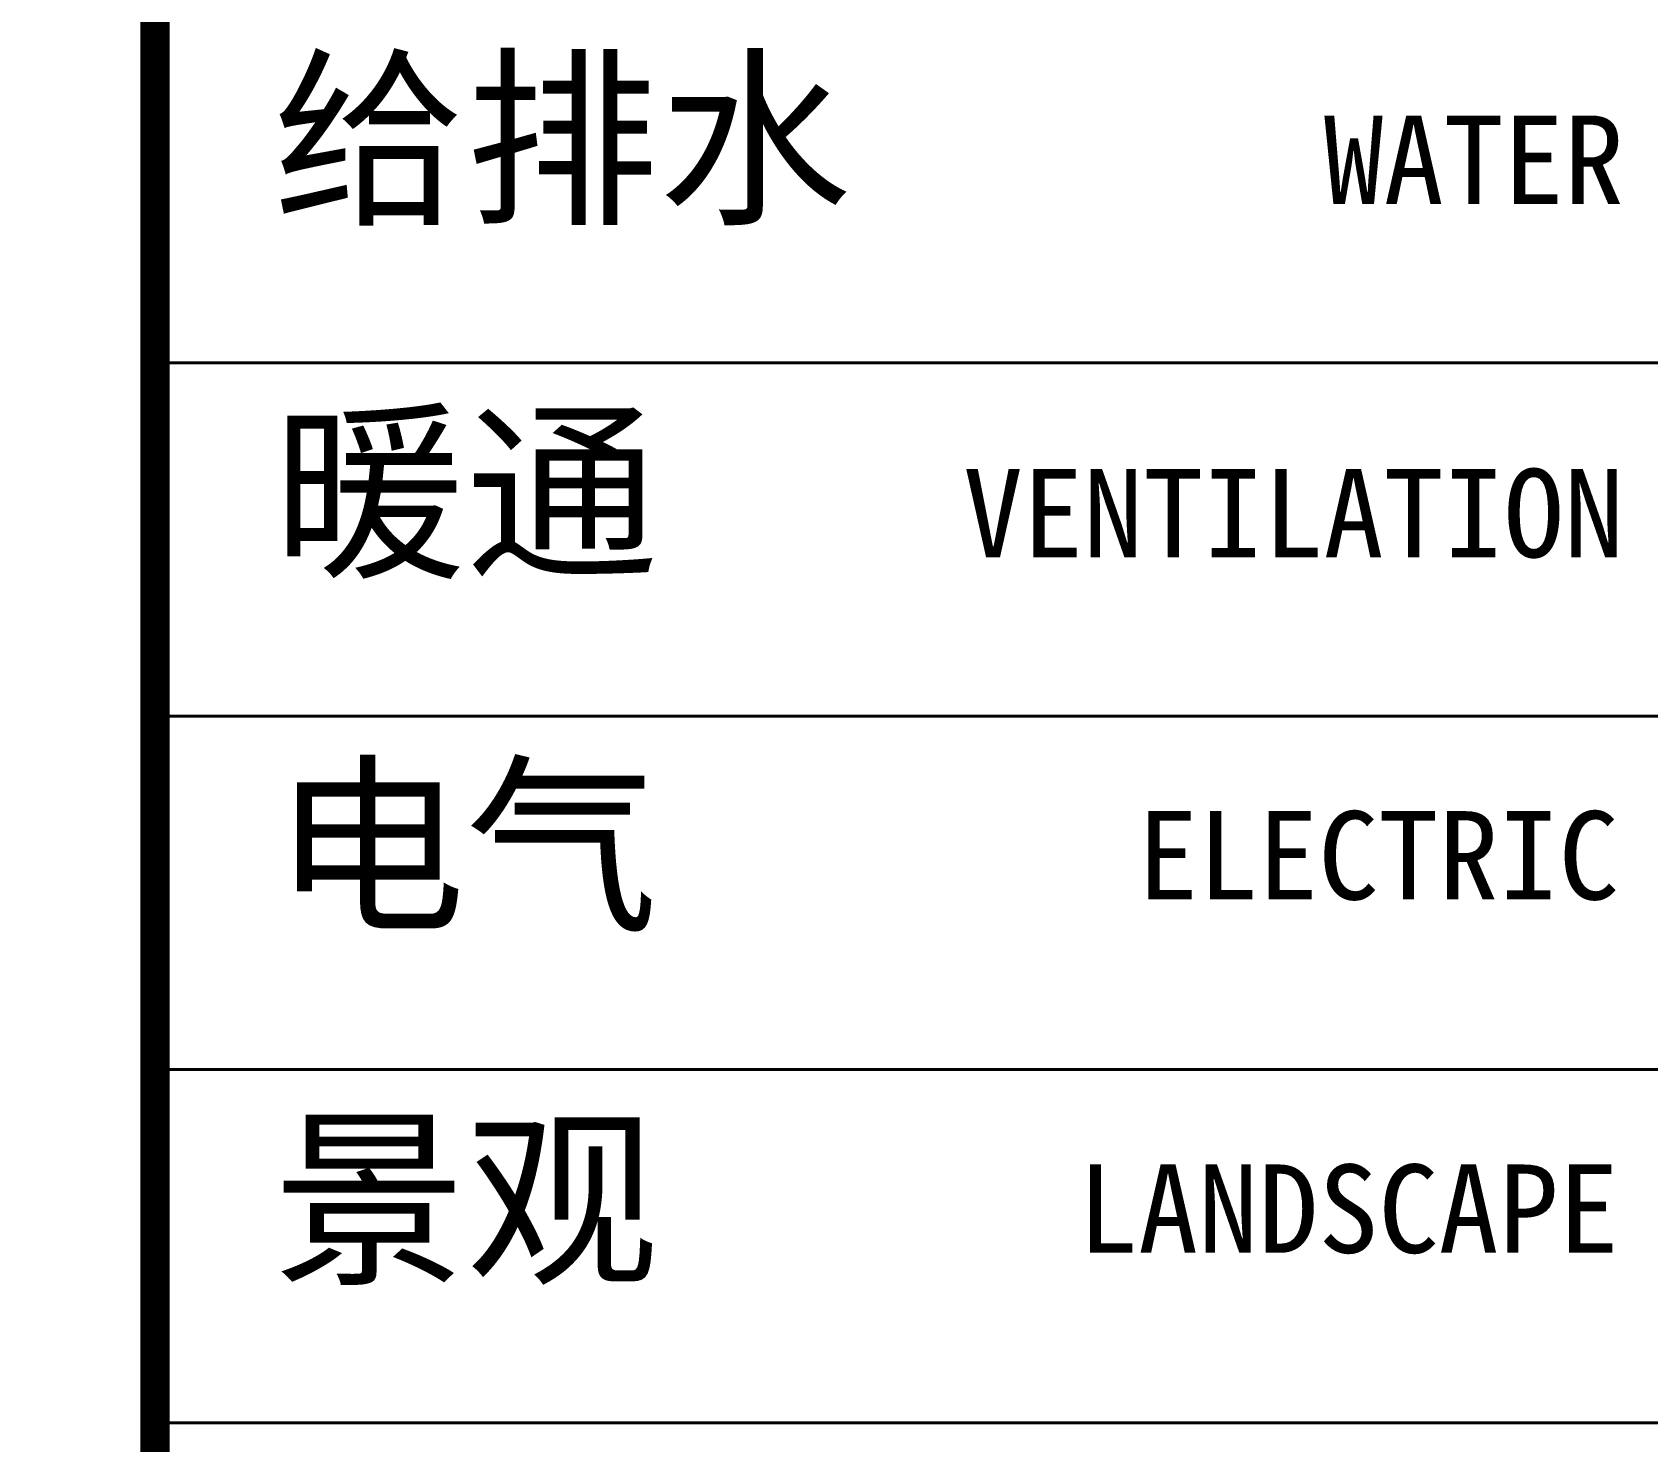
# Model space of a CAD drawing. Extents: x -292644 to 830497, y -12918 to 491457.
# Drawn here: x 169599 to 172342, y 277518 to 279911 of the extents above; entities that cross this region are included whole.
import ezdxf
from ezdxf.enums import TextEntityAlignment as Align
from ezdxf.xclip import XClip

# ---------------------------------------------------------------- set-up
doc = ezdxf.new("R2010")
doc.units = 0
doc.header["$LTSCALE"] = 1000
doc.header["$MEASUREMENT"] = 0
doc.linetypes.add('X-104 8#10#平面_t3$0$109-34 轴网$0$L1$0$$AUDIT_BAD_LTYPE1', pattern=[0])
doc.layers.get('0').update_dxf_attribs({"linetype": 'CONTINUOUS'})
doc.layers.get('Defpoints').update_dxf_attribs({"linetype": 'CONTINUOUS'})
doc.styles.add('图签信息$0$华文细黑', font='STXIHEI.TTF', dxfattribs={"height": 10})

# ---------------------------------------------------------------- blocks, each defined once
blk = doc.blocks.new('104-10 轴网')
at = {"layer": 'Defpoints'}
blk.add_lwpolyline([(104379.6, 45500), (178479.6, 45500), (178479.6, -11900), (104379.6, -11900)], close=True, dxfattribs=at)
blk = doc.blocks.new('图签信息')
at = {"const_width": 0.5}
blk.add_lwpolyline([(-65, 574), (-65, 500.5), (0, 500.5), (0, 574)], close=True, dxfattribs=at)
at = {"const_width": 0.05}
for points in [[(-65, 536.5), (0, 536.5)], [(-65, 530.5), (0, 530.5)], [(-65, 524.5), (0, 524.5)], [(-65, 518.5), (0, 518.5)]]:
    blk.add_lwpolyline(points, dxfattribs=at)
at = {"style": '图签信息$0$华文细黑'}
for s, p in [('给排水', (-63, 541.5)), ('暖通', (-63, 535.5)), ('电气', (-63, 529.5)), ('景观', (-63, 523.5))]:
    blk.add_text(s, height=2.4, dxfattribs=at).set_placement(p, align=Align.TOP_LEFT)
for s, p in [('WATER', (-40.056, 540.698)), ('VENTILATION', (-40.056, 534.698)), ('ELECTRIC', (-40.145, 528.886)), ('LANDSCAPE', (-40.145, 522.886))]:
    blk.add_text(s, height=1.5, dxfattribs=at).set_placement(p, align=Align.TOP_RIGHT)
blk = doc.blocks.new('图签-A1')
at = {"color": 2}
blk.add_blockref('图签信息', (0, 0), dxfattribs=at)
blk = doc.blocks.new('图框-A1')
at = {"const_width": 0.5}
blk.add_lwpolyline([(766, 584), (25, 584), (25, 10), (766, 10)], close=True, dxfattribs=at)
blk = doc.blocks.new('X-104 8#10#平面_t3')
at = {"xscale": 100, "yscale": 100, "zscale": 100}
for name, p in [('图框-A1', (93207, 224700)), ('图签-A1', (176307, 225700))]:
    blk.add_blockref(name, p, dxfattribs=at)
at = {"linetype": 'X-104 8#10#平面_t3$0$109-34 轴网$0$L1$0$$AUDIT_BAD_LTYPE1'}
ref = blk.add_blockref('104-10 轴网', (-8672.6, 237600), dxfattribs=at)
XClip(ref).set_block_clipping_path([(104379.5977508624, -11900), (178479.5977508624, 45500)])

msp = doc.modelspace()

# ---------------------------------------------------------------- block references
msp.add_blockref('X-104 8#10#平面_t3', (0, 0))

doc.saveas('drawing.dxf')
